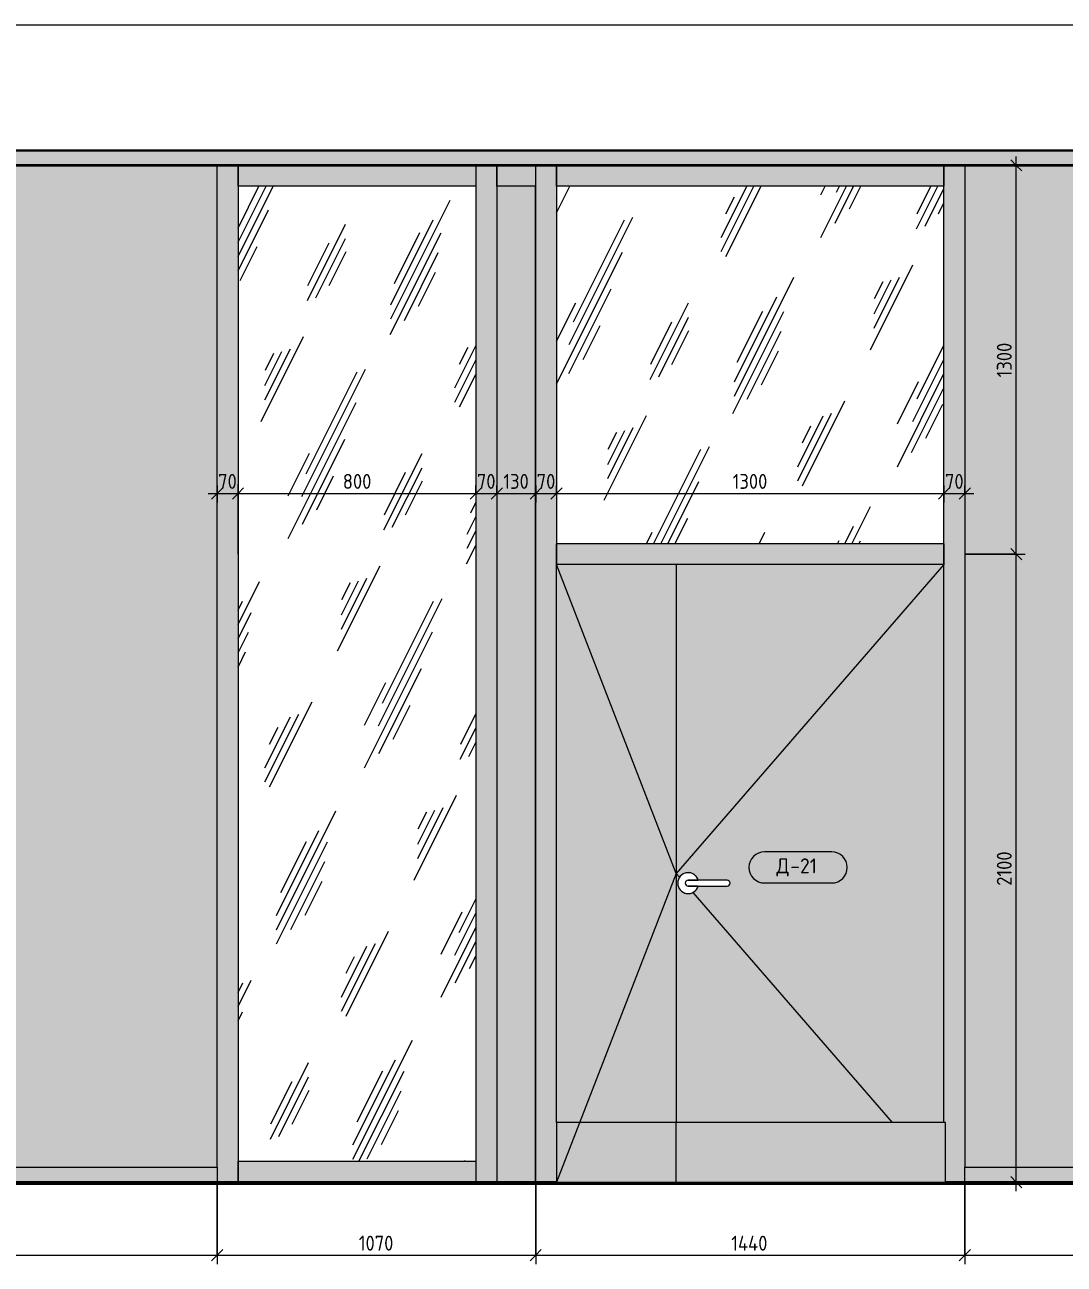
# Model space of a CAD drawing. Header units: millimetres. Extents: x 35124 to 170704, y -1987 to 12522.
# Drawn here: x 135715 to 139190, y 8126 to 12270 of the extents above; entities that cross this region are included whole.
import ezdxf

# ---------------------------------------------------------------- set-up
doc = ezdxf.new("R2010")
doc.units = ezdxf.units.MM
for name, color, linetype, lineweight in [('A-ANNO-DIMS', 7, 'Continuous', 9), ('A-ANNO-DIMS-25', 7, 'Continuous', 9), ('A-DETL', 7, 'Continuous', 9), ('A-DOOR', 7, 'Continuous', 9), ('A-DOOR-IDEN', 7, 'Continuous', 9), ('A-FLOR', 7, 'Continuous', 9), ('A-GENM', 7, 'Continuous', 9), ('A-GLAZ-CURT', 7, 'Continuous', 9), ('A-GLAZ-CWMG', 7, 'Continuous', 9), ('A-WALL-PATT', 7, 'Continuous', 9), ('I-WALL', 7, 'Continuous', 9)]:
    doc.layers.add(name, color=color, linetype=linetype, lineweight=lineweight)
for name, color, linetype, lineweight, true_color in [('A-CLNG-1', 7, 'Continuous', 9, 0x787878), ('A-CLNG-FNSH-1', 7, 'Continuous', 30, 0x3c3c3c), ('A-DETL-GENF-1', 7, 'Continuous', 9, 0xffffff), ('A-FLOR-1', 7, 'Continuous', 9, 0x787878), ('A-FLOR-FNSH-1', 7, 'Continuous', 30, 0x3c3c3c)]:
    doc.layers.add(name, color=color, linetype=linetype, lineweight=lineweight, true_color=true_color)
doc.styles.add('GOST Common_1', font='GOST_Common.ttf', dxfattribs={"height": 50})
doc.styles.add('ISOCPEUR_2', font='isocpeur.ttf', dxfattribs={"width": 0.9, "height": 50})
doc.dimstyles.new('ISO-2_0_0_9К_Средний_округл2', dxfattribs={"dimscale": 304.8, "dimtxt": 49.799059, "dimasz": 0.123031, "dimexe": 0.098425, "dimexo": 0, "dimgap": 0, "dimtad": 1, "dimdec": 0, "dimrnd": 10, "dimzin": 0, "dimdsep": 46, "dimtxsty": 'ISOCPEUR_2', "dimblk1": 'OBLIQUE', "dimblk2": 'OBLIQUE', "dimsah": 1, "dimcen": 0.09, "dimdle": 0.098425, "dimazin": 0, "dimtfac": 1, "dimtdec": 4, "dimtix": 1, "dimtmove": 0, "dimatfit": 3, "dimfxl": 1, "dimtvp": 1, "dimtolj": 1, "dimtzin": 0, "dimarcsym": 2})
pattern_1 = [(63.435, (63.5, 31.75), (-255.583, 766.7475), [317.5, -190.5, 317.5, -190.5, -403.903]), (63.435, (63.5, 31.75), (-255.583, 766.7475), [-1016, 127, -276.903]), (63.435, (47.6, 47.6), (-255.583, 766.7475), [254, -317.5, 190.5, -190.5, -467.403]), (63.435, (47.6, 47.6), (-255.583, 766.7475), [-952.5, 222.25, -245.153]), (63.435, (47.6, 95.25), (-255.583, 766.7475), [190.5, -381, 127, -190.5, -530.903]), (63.435, (47.6, 95.25), (-255.583, 766.7475), [-889, 285.75, -245.153]), (63.435, (95.25, 47.6), (-255.583, 766.7475), [190.5, -381, 158.75, -6404.653]), (63.435, (142.9, 95.25), (-255.583, 766.7475), [95.25, -476.25, 63.5, -6499.903]), (63.435, (63.5, 174.6), (-255.583, 766.7475), [63.5, -476.25, 63.5, -254, -562.653]), (63.435, (63.5, 174.6), (-255.583, 766.7475), [-857.25, 158.75, -403.903]), (63.435, (349.25, 127), (-255.583, 766.7475), [317.5, -476.25, 381, -251.503]), (63.435, (349.25, 79.4), (-255.583, 766.7475), [444.5, -317.5, 476.25, -188.003]), (63.435, (381, 95.25), (-255.583, 766.7475), [508, -254, 381, -276.903]), (63.435, (428.6, 142.9), (-255.583, 766.7475), [317.5, -444.5, 254, -403.903]), (63.435, (381, 238.1), (-255.583, 766.7475), [158.75, -635, 190.5, -435.653]), (63.435, (476.25, 190.5), (-255.583, 766.7475), [127, -635, 127, -530.903])]

# ---------------------------------------------------------------- blocks, each defined once
blk = doc.blocks.new('Плинтус - Плинтус темный _ст_школа_-33411168-Развертка 3_19-3')
at = {"layer": 'A-GENM'}
blk.add_hatch(color=256, dxfattribs=at).paths.add_polyline_path([(-60470, 8400), (-60470, 8450), (-65910, 8450), (-65910, 8400), (-60554.3, 8400)])
for p, q in [((-65910, 8450), (-60470, 8450)), ((-65910, 8400), (-65910, 8450)), ((-60470, 8450), (-60470, 8400))]:
    blk.add_line(p, q, dxfattribs=at)
blk = doc.blocks.new('Плинтус - Плинтус темный _ст_школа_-33411100-Развертка 3_19-3')
at = {"layer": 'A-GENM'}
blk.add_hatch(color=256, dxfattribs=at).paths.add_polyline_path([(-51369.3, 8400), (-50860, 8400), (-50860, 8450), (-57970, 8450), (-57970, 8400), (-51943.3, 8400)])
for p, q in [((-57970, 8450), (-50860, 8450)), ((-57970, 8400), (-57970, 8450))]:
    blk.add_line(p, q, dxfattribs=at)
blk = doc.blocks.new('Прямоугольный импост - 50 x 70 мм-31700031-Развертка 3_19-3')
at = {"layer": 'A-GLAZ-CWMG'}
blk.add_hatch(color=256, dxfattribs=at).paths.add_polyline_path([(-42130, 8400), (-42060, 8400), (-42060, 10500), (-42130, 10500), (-42130, 8450)])
blk.add_line((-42060, 10500), (-42060, 8400), dxfattribs=at)
blk = doc.blocks.new('Дверь_Витражная_остекление_ - ДВН_ДАО_Главный вход_1200 в свету-V16-Развертка 3_19-3')
at = {"layer": 'A-DOOR'}
blk.add_hatch(color=256, dxfattribs=at).paths.add_polyline_path([(-58969.6, 8600), (-58935, 8600), (-58935, 10465), (-59335, 10465), (-59335, 8600), (-59011.2, 8600)])
h = blk.add_hatch(color=256, dxfattribs=at)
h.paths.add_polyline_path([(-58935, 8600), (-58040, 8600), (-58040, 10465), (-58935, 10465), (-58935, 9363.4)])
h.paths.add_polyline_path([(-58895, 9365), (-58904.5, 9366.3), (-58912.8, 9369.9), (-58919.9, 9375.4), (-58925.4, 9382.7), (-58928.8, 9391), (-58930, 9400), (-58928.8, 9409.1), (-58925.3, 9417.5), (-58919.7, 9424.7), (-58912.5, 9430.3), (-58903.9, 9433.8), (-58895, 9435), (-58885.9, 9433.8), (-58877.5, 9430.3), (-58869.7, 9424), (-58864.7, 9417.5), (-58861.5, 9410), (-58763.6, 9409.8), (-58761.4, 9409.2), (-58759.7, 9408.4), (-58757.7, 9406.7), (-58756.3, 9405), (-58755.3, 9402.6), (-58755, 9400), (-58755.3, 9397.4), (-58756.9, 9394.3), (-58757.9, 9392.9), (-58760.5, 9391.1), (-58762.4, 9390.3), (-58766.1, 9390), (-58861.5, 9390), (-58865.1, 9381.7), (-58870.8, 9374.7), (-58878.1, 9369.3), (-58886.5, 9366), (-58895, 9365)])
for p, q in [((-59335, 8600), (-59335, 10465)), ((-58935, 10465), (-59335, 10465)), ((-58040, 10465), (-58935, 9432.5)), ((-58935, 10465), (-58935, 8600)), ((-58935, 9432.5), (-58923.8, 9419.5)), ((-58765, 9410), (-58895, 9410)), ((-58895, 9410), (-58861.5, 9410)), ((-58780, 9410), (-58880, 9410)), ((-58895, 9390), (-58765, 9390)), ((-58861.5, 9390), (-58895, 9390)), ((-58880, 9390), (-58780, 9390)), ((-58879.7, 9368.7), (-58213.4, 8600))]:
    blk.add_line(p, q, dxfattribs=at)
at = {"layer": 'A-DOOR', "flags": 128}
for points in [[(-58880, 9410), (-58880.6, 9410), (-58881.2, 9410), (-58881.8, 9410), (-58882.4, 9410), (-58883, 9410), (-58883.6, 9410), (-58884.1, 9410), (-58884.7, 9410), (-58885.3, 9410), (-58885.8, 9410), (-58886.4, 9410), (-58886.9, 9410), (-58887.5, 9410), (-58888, 9410), (-58888.5, 9410), (-58889, 9410), (-58889.4, 9410), (-58889.9, 9410), (-58890.3, 9410), (-58890.8, 9410), (-58891.2, 9410), (-58891.6, 9410), (-58891.9, 9410), (-58892.3, 9410), (-58892.6, 9410), (-58892.9, 9410), (-58893.2, 9410), (-58893.5, 9410), (-58893.8, 9410), (-58894, 9410), (-58894.2, 9410), (-58894.4, 9410), (-58894.5, 9410), (-58894.7, 9410), (-58894.8, 9410), (-58894.9, 9410), (-58894.9, 9410), (-58895, 9410), (-58895, 9410)], [(-58765, 9410), (-58765, 9410), (-58765.1, 9410), (-58765.2, 9410), (-58765.3, 9410), (-58765.4, 9410), (-58765.6, 9410), (-58765.8, 9410), (-58766, 9410), (-58766.2, 9410), (-58766.4, 9410), (-58766.7, 9410), (-58767, 9410), (-58767.3, 9410), (-58767.6, 9410), (-58768, 9410), (-58768.3, 9410), (-58768.7, 9410), (-58769.1, 9410), (-58769.5, 9410), (-58770, 9410), (-58770.4, 9410), (-58770.9, 9410), (-58771.4, 9410), (-58771.9, 9410), (-58772.4, 9410), (-58772.9, 9410), (-58773.5, 9410), (-58774, 9410), (-58774.6, 9410), (-58775.1, 9410), (-58775.7, 9410), (-58776.3, 9410), (-58776.9, 9410), (-58777.5, 9410), (-58778, 9410), (-58778.6, 9410), (-58779.2, 9410), (-58779.8, 9410), (-58780, 9410)], [(-58895, 9390), (-58895, 9390), (-58894.9, 9390), (-58894.8, 9390), (-58894.7, 9390), (-58894.6, 9390), (-58894.4, 9390), (-58894.2, 9390), (-58894, 9390), (-58893.8, 9390), (-58893.6, 9390), (-58893.3, 9390), (-58893, 9390), (-58892.7, 9390), (-58892.4, 9390), (-58892, 9390), (-58891.7, 9390), (-58891.3, 9390), (-58890.9, 9390), (-58890.5, 9390), (-58890, 9390), (-58889.6, 9390), (-58889.1, 9390), (-58888.6, 9390), (-58888.1, 9390), (-58887.6, 9390), (-58887.1, 9390), (-58886.5, 9390), (-58886, 9390), (-58885.4, 9390), (-58884.9, 9390), (-58884.3, 9390), (-58883.7, 9390), (-58883.1, 9390), (-58882.5, 9390), (-58882, 9390), (-58881.4, 9390), (-58880.8, 9390), (-58880.2, 9390), (-58880, 9390)], [(-58780, 9390), (-58779.4, 9390), (-58778.8, 9390), (-58778.2, 9390), (-58777.6, 9390), (-58777, 9390), (-58776.4, 9390), (-58775.9, 9390), (-58775.3, 9390), (-58774.7, 9390), (-58774.2, 9390), (-58773.6, 9390), (-58773.1, 9390), (-58772.5, 9390), (-58772, 9390), (-58771.5, 9390), (-58771, 9390), (-58770.6, 9390), (-58770.1, 9390), (-58769.7, 9390), (-58769.2, 9390), (-58768.8, 9390), (-58768.4, 9390), (-58768.1, 9390), (-58767.7, 9390), (-58767.4, 9390), (-58767.1, 9390), (-58766.8, 9390), (-58766.5, 9390), (-58766.2, 9390), (-58766, 9390), (-58765.8, 9390), (-58765.6, 9390), (-58765.5, 9390), (-58765.3, 9390), (-58765.2, 9390), (-58765.1, 9390), (-58765.1, 9390), (-58765, 9390), (-58765, 9390)]]:
    blk.add_lwpolyline(points, dxfattribs=at)
at = {"layer": 'A-DOOR'}
for centre, radius, start, end in [((-58895, 9400), 35, 16.6015, 180), ((-58895, 9400), 35, 120, 120.6357), ((-58895, 9400), 10, 90, 270), ((-58895, 9400), 10, 90, 270), ((-58895, 9400), 35, 98.5767, 105), ((-58895, 9400), 35, 83.5447, 90), ((-58895, 9400), 35, 68.5405, 75.5121), ((-58895, 9400), 35, 53.5543, 60.5852), ((-58895, 9400), 35, 38.9275, 45.6582), ((-58895, 9400), 35, 23.6155, 30.7312), ((-58765, 9400), 10, 270, 90), ((-58895, 9400), 35, 180, 343.3985), ((-58895, 9400), 35, 239.3643, 240), ((-58895, 9400), 35, 255, 261.4233), ((-58895, 9400), 35, 284.4879, 291.4595), ((-58895, 9400), 35, 299.4148, 306.4457), ((-58895, 9400), 35, 314.3418, 321.0725), ((-58895, 9400), 35, 329.2688, 336.3845), ((-58895, 9400), 35, 270, 276.4553)]:
    blk.add_arc(centre, radius, start, end, dxfattribs=at)
blk = doc.blocks.new('Прямоугольный импост - 50 x 70 мм-31720913-Развертка 3_19-3')
at = {"layer": 'A-GLAZ-CWMG'}
blk.add_hatch(color=256, dxfattribs=at).paths.add_polyline_path([(-42007.1, 11730), (-41265, 11730), (-41265, 11800), (-42060, 11800), (-42060, 11730), (-42016.8, 11730)])
for p, q in [((-42060, 11730), (-42060, 11800)), ((-41265, 11800), (-41265, 11730)), ((-41265, 11730), (-42060, 11730))]:
    blk.add_line(p, q, dxfattribs=at)
blk = doc.blocks.new('Системная панель - Стемалит - 40мм-32257327-Развертка 3_19-3')
at = {"layer": 'A-GLAZ-CURT'}
blk.add_hatch(color=256, dxfattribs=at).paths.add_polyline_path([(-41065.1, 8402), (-41065, 8402), (-41065, 11730), (-41195, 11730), (-41195, 8402), (-41074.3, 8402)])
for p, q in [((-41065, 11730), (-41195, 11730)), ((-41195, 11730), (-41195, 10500)), ((-41065, 10500), (-41065, 11730)), ((-41195, 10500), (-41195, 8402)), ((-41065, 8402), (-41065, 10500))]:
    blk.add_line(p, q, dxfattribs=at)
blk = doc.blocks.new('Прямоугольный импост - 50 x 70 мм-31701710-Развертка 3_19-3')
at = {"layer": 'A-GLAZ-CWMG'}
blk.add_hatch(color=256, dxfattribs=at).paths.add_polyline_path([(-39700, 11730), (-39700, 11800), (-40995, 11800), (-40995, 11730), (-39714.7, 11730)])
for p, q in [((-40995, 11730), (-40995, 11800)), ((-39700, 11800), (-39700, 11730)), ((-39700, 11730), (-40995, 11730))]:
    blk.add_line(p, q, dxfattribs=at)
blk = doc.blocks.new('Прямоугольный импост - 50 x 70 мм-31687886-Развертка 3_19-3')
at = {"layer": 'A-GLAZ-CWMG'}
blk.add_hatch(color=256, dxfattribs=at).paths.add_polyline_path([(-41065, 8402), (-40995, 8402), (-40995, 10500), (-41065, 10500), (-41065, 8403.5)])
for p, q in [((-41065, 10500), (-41065, 8402)), ((-40995, 10500), (-40995, 10465))]:
    blk.add_line(p, q, dxfattribs=at)
blk = doc.blocks.new('Системная панель - Стекло - 40мм-V17-Развертка 3_19-3')
at = {"layer": 'A-GLAZ-CURT'}
h = blk.add_hatch(dxfattribs=at)
h.set_pattern_fill('FP_21', color=256, style=0, pattern_type=2)
h.set_pattern_definition(pattern_1)
h.paths.add_polyline_path([(-58040, 10535), (-58040, 11730), (-59335, 11730), (-59335, 10535), (-58935, 10535)])
blk = doc.blocks.new('Прямоугольный импост - 50 x 70 мм-31701779-Развертка 3_19-3')
at = {"layer": 'A-GLAZ-CWMG'}
blk.add_hatch(color=256, dxfattribs=at).paths.add_polyline_path([(-39630, 8400), (-39630, 10500), (-39700, 10500), (-39700, 8600), (-39695, 8600), (-39695, 8400)])
blk.add_line((-39700, 8600), (-39700, 10500), dxfattribs=at)
blk = doc.blocks.new('Прямоугольный импост - 50 x 70 мм-31693698-Развертка 3_19-3')
at = {"layer": 'A-GLAZ-CWMG'}
blk.add_hatch(color=256, dxfattribs=at).paths.add_polyline_path([(-40995, 10465), (-39700, 10465), (-39700, 10535), (-40995, 10535), (-40995, 10500)])
for p, q in [((-40995, 10465), (-40995, 10535)), ((-39700, 10535), (-40995, 10535)), ((-39700, 10535), (-39700, 10465)), ((-39700, 10465), (-40595, 10465))]:
    blk.add_line(p, q, dxfattribs=at)
blk = doc.blocks.new('Прямоугольный импост - 50 x 70 мм-32257329-Развертка 3_19-3')
at = {"layer": 'A-GLAZ-CWMG'}
blk.add_hatch(color=256, dxfattribs=at).paths.add_polyline_path([(-42060, 10500), (-42060, 11800), (-42130, 11800), (-42130, 10500)])
blk.add_line((-42060, 11800), (-42060, 10500), dxfattribs=at)
blk = doc.blocks.new('Прямоугольный импост - 50 x 70 мм-32257330-Развертка 3_19-3')
at = {"layer": 'A-GLAZ-CWMG'}
blk.add_hatch(color=256, dxfattribs=at).paths.add_polyline_path([(-39700, 10500), (-39630, 10500), (-39630, 11800), (-39700, 11800), (-39700, 10535)])
blk.add_line((-39700, 10500), (-39700, 11800), dxfattribs=at)
blk = doc.blocks.new('Прямоугольный импост - 50 x 70 мм-32257325-Развертка 3_19-3')
at = {"layer": 'A-GLAZ-CWMG'}
blk.add_hatch(color=256, dxfattribs=at).paths.add_polyline_path([(-40995, 10500), (-40995, 11800), (-41065, 11800), (-41065, 10500), (-41036.1, 10500)])
for p, q in [((-41065, 11800), (-41065, 10500)), ((-40995, 11800), (-40995, 10500))]:
    blk.add_line(p, q, dxfattribs=at)
blk = doc.blocks.new('Системная панель - Стекло - 40мм-V18-Развертка 3_19-3')
at = {"layer": 'A-GLAZ-CURT'}
h = blk.add_hatch(dxfattribs=at)
h.set_pattern_fill('FP_21', color=256, style=0, pattern_type=2)
h.set_pattern_definition(pattern_1)
h.paths.add_polyline_path([(-60400, 8470), (-59605, 8470), (-59605, 11730), (-60400, 11730), (-60400, 10332.4)])
blk = doc.blocks.new('Прямоугольный импост - 50 x 70 мм-31701712-Развертка 3_19-3')
at = {"layer": 'A-GLAZ-CWMG'}
blk.add_hatch(color=256, dxfattribs=at).paths.add_polyline_path([(-41195, 11730), (-41065, 11730), (-41065, 11800), (-41195, 11800)])
for p, q in [((-41195, 11730), (-41195, 11800)), ((-41065, 11800), (-41065, 11730)), ((-41065, 11730), (-41195, 11730))]:
    blk.add_line(p, q, dxfattribs=at)
blk = doc.blocks.new('Прямоугольный импост - 50 x 70 мм-31702100-Развертка 3_19-3')
at = {"layer": 'A-GLAZ-CWMG'}
blk.add_hatch(color=256, dxfattribs=at).paths.add_polyline_path([(-41265, 8400), (-41224.2, 8400), (-41224.2, 8402), (-41195, 8402), (-41195, 10500), (-41265, 10500), (-41265, 8402)])
for p, q in [((-41265, 10500), (-41265, 8400)), ((-41195, 10500), (-41195, 8402))]:
    blk.add_line(p, q, dxfattribs=at)
blk = doc.blocks.new('Прямоугольный импост - 50 x 70 мм-32257326-Развертка 3_19-3')
at = {"layer": 'A-GLAZ-CWMG'}
blk.add_hatch(color=256, dxfattribs=at).paths.add_polyline_path([(-41195, 10500), (-41195, 11800), (-41265, 11800), (-41265, 10500)])
for p, q in [((-41265, 11800), (-41265, 10500)), ((-41195, 11800), (-41195, 10500))]:
    blk.add_line(p, q, dxfattribs=at)
blk = doc.blocks.new('Прямоугольный импост - 50 x 70 мм-31720914-Развертка 3_19-3')
at = {"layer": 'A-GLAZ-CWMG'}
blk.add_hatch(color=256, dxfattribs=at).paths.add_polyline_path([(-42060, 8400), (-41265, 8400), (-41265, 8470), (-42060, 8470), (-42060, 8406.5)])
for p, q in [((-42060, 8400), (-42060, 8470)), ((-42060, 8470), (-41265, 8470)), ((-41265, 8470), (-41265, 8400))]:
    blk.add_line(p, q, dxfattribs=at)
blk = doc.blocks.new('DIMBLOCK69-Развертка 3_19-3')
at = {"layer": 'A-ANNO-DIMS-25'}
for p, q in [((131548.3, 8400), (131548.3, 8125.8)), ((131548.3, 8155.8), (131548.3, 8400)), ((136358.3, 8400), (136358.3, 8125.8)), ((136358.3, 8155.8), (136358.3, 8400)), ((131548.3, 8155.8), (136358.3, 8155.8))]:
    blk.add_line(p, q, dxfattribs=at)
at = {"layer": 'A-ANNO-DIMS-25', "lineweight": 20}
for p, q in [((131548.3, 8155.8), (131567, 8174.6)), ((136358.3, 8155.8), (136377, 8174.6)), ((131548.3, 8155.8), (131529.5, 8137.1)), ((136358.3, 8155.8), (136339.5, 8137.1))]:
    blk.add_line(p, q, dxfattribs=at)
at = {"layer": 'A-ANNO-DIMS-25', "color": 0, "insert": (133892, 8221.1), "char_height": 50, "width": 147.099, "attachment_point": 1, "line_spacing_factor": 1.149209, "style": 'ISOCPEUR_2'}
blk.add_mtext('4810', dxfattribs=at)
blk = doc.blocks.new('_Oblique')
at = {"color": 0, "linetype": 'ByBlock', "lineweight": -2}
blk.add_line((-0.5, -0.5), (0.5, 0.5), dxfattribs=at)
blk = doc.blocks.new('DIMBLOCK70-Развертка 3_19-3')
at = {"layer": 'A-ANNO-DIMS-25'}
for p, q in [((136358.3, 8400), (136358.3, 8125.8)), ((136358.3, 8155.8), (136358.3, 8400)), ((137423.3, 8400), (137423.3, 8125.8)), ((137423.3, 8155.8), (137423.3, 8400)), ((136358.3, 8155.8), (137423.3, 8155.8))]:
    blk.add_line(p, q, dxfattribs=at)
at = {"layer": 'A-ANNO-DIMS-25', "lineweight": 20}
for p, q in [((136358.3, 8155.8), (136377, 8174.6)), ((137423.3, 8155.8), (137442, 8174.6)), ((136358.3, 8155.8), (136339.5, 8137.1)), ((137423.3, 8155.8), (137404.5, 8137.1))]:
    blk.add_line(p, q, dxfattribs=at)
at = {"layer": 'A-ANNO-DIMS-25', "color": 0, "insert": (136831.9, 8221.1), "char_height": 50, "width": 141.353, "attachment_point": 1, "line_spacing_factor": 1.149209, "style": 'ISOCPEUR_2'}
blk.add_mtext('1070', dxfattribs=at)
blk = doc.blocks.new('DIMBLOCK71-Развертка 3_19-3')
at = {"layer": 'A-ANNO-DIMS-25'}
for p, q in [((137423.3, 8400), (137423.3, 8125.8)), ((137423.3, 8155.8), (137423.3, 8400)), ((138858.3, 8400), (138858.3, 8125.8)), ((138858.3, 8155.8), (138858.3, 8400)), ((137423.3, 8155.8), (138858.3, 8155.8))]:
    blk.add_line(p, q, dxfattribs=at)
at = {"layer": 'A-ANNO-DIMS-25', "lineweight": 20}
for p, q in [((137423.3, 8155.8), (137442, 8174.6)), ((138858.3, 8155.8), (138877, 8174.6)), ((137423.3, 8155.8), (137404.5, 8137.1)), ((138858.3, 8155.8), (138839.5, 8137.1))]:
    blk.add_line(p, q, dxfattribs=at)
at = {"layer": 'A-ANNO-DIMS-25', "color": 0, "insert": (138077.1, 8221.1), "char_height": 50, "width": 152.845, "attachment_point": 1, "line_spacing_factor": 1.149209, "style": 'ISOCPEUR_2'}
blk.add_mtext('1440', dxfattribs=at)
blk = doc.blocks.new('DIMBLOCK72-Развертка 3_19-3')
at = {"layer": 'A-ANNO-DIMS-25'}
for p, q in [((138858.3, 8400), (138858.3, 8125.8)), ((138858.3, 8155.8), (138858.3, 8400)), ((145968.3, 8400), (145968.3, 8125.8)), ((145968.3, 8155.8), (145968.3, 8400)), ((138858.3, 8155.8), (145968.3, 8155.8))]:
    blk.add_line(p, q, dxfattribs=at)
at = {"layer": 'A-ANNO-DIMS-25', "lineweight": 20}
for p, q in [((138858.3, 8155.8), (138877, 8174.6)), ((145968.3, 8155.8), (145987, 8174.6)), ((138858.3, 8155.8), (138839.5, 8137.1)), ((145968.3, 8155.8), (145949.5, 8137.1))]:
    blk.add_line(p, q, dxfattribs=at)
at = {"layer": 'A-ANNO-DIMS-25', "color": 0, "insert": (142358.7, 8221.1), "char_height": 50, "width": 131.01, "attachment_point": 1, "line_spacing_factor": 1.149209, "style": 'ISOCPEUR_2'}
blk.add_mtext('7110', dxfattribs=at)
blk = doc.blocks.new('М_двери - Типоразмер_рамка-25223575-Развертка 3_19-3')
at = {"layer": 'A-DOOR-IDEN'}
for p, q in [((-66286.1, 9647), (-66510.9, 9647)), ((-66510.9, 9543), (-66286.1, 9543))]:
    blk.add_line(p, q, dxfattribs=at)
for centre, start, end in [((-66510.9, 9595), 90, 270), ((-66286.1, 9595), 270, 90)]:
    blk.add_arc(centre, 52, start, end, dxfattribs=at)
blk = doc.blocks.new('DIMBLOCK119-Развертка 3_19-3')
at = {"layer": 'A-ANNO-DIMS-25'}
for p, q in [((136328.3, 10702.9), (136428.3, 10702.9)), ((136358.3, 10729.4), (136358.3, 10672.9)), ((136358.3, 10702.9), (136358.3, 10729.4)), ((136428.3, 10500), (136428.3, 10732.9)), ((136428.3, 10702.9), (136428.3, 10500))]:
    blk.add_line(p, q, dxfattribs=at)
at = {"layer": 'A-ANNO-DIMS-25', "lineweight": 20}
for p, q in [((136358.3, 10702.9), (136339.5, 10684.1)), ((136358.3, 10702.9), (136377, 10721.6)), ((136428.3, 10702.9), (136409.5, 10684.1)), ((136428.3, 10702.9), (136447, 10721.6))]:
    blk.add_line(p, q, dxfattribs=at)
at = {"layer": 'A-ANNO-DIMS-25', "color": 0, "insert": (136361.7, 10768.2), "char_height": 50, "width": 75.848, "attachment_point": 1, "line_spacing_factor": 1.149209, "style": 'ISOCPEUR_2'}
blk.add_mtext('70', dxfattribs=at)
blk = doc.blocks.new('DIMBLOCK120-Развертка 3_19-3')
at = {"layer": 'A-ANNO-DIMS-25', "lineweight": 20}
for p, q in [((136428.3, 10702.9), (136409.5, 10684.1)), ((136428.3, 10702.9), (136447, 10721.6)), ((137223.3, 10702.9), (137204.5, 10684.1)), ((137223.3, 10702.9), (137242, 10721.6))]:
    blk.add_line(p, q, dxfattribs=at)
at = {"layer": 'A-ANNO-DIMS-25'}
for p, q in [((136428.3, 10500), (136428.3, 10732.9)), ((136428.3, 10702.9), (137223.3, 10702.9)), ((136428.3, 10702.9), (136428.3, 10500)), ((137223.3, 10729.4), (137223.3, 10672.9)), ((137223.3, 10702.9), (137223.3, 10729.4))]:
    blk.add_line(p, q, dxfattribs=at)
at = {"layer": 'A-ANNO-DIMS-25', "color": 0, "insert": (136778.4, 10768.2), "char_height": 50, "width": 113.772, "attachment_point": 1, "line_spacing_factor": 1.149209, "style": 'ISOCPEUR_2'}
blk.add_mtext('800', dxfattribs=at)
blk = doc.blocks.new('DIMBLOCK121-Развертка 3_19-3')
at = {"layer": 'A-ANNO-DIMS-25', "lineweight": 20}
for p, q in [((137223.3, 10702.9), (137204.5, 10684.1)), ((137223.3, 10702.9), (137242, 10721.6)), ((137293.3, 10702.9), (137274.5, 10684.1)), ((137293.3, 10702.9), (137312, 10721.6))]:
    blk.add_line(p, q, dxfattribs=at)
at = {"layer": 'A-ANNO-DIMS-25'}
for p, q in [((137223.3, 10729.4), (137223.3, 10672.9)), ((137223.3, 10702.9), (137223.3, 10729.4)), ((137223.3, 10702.9), (137293.3, 10702.9)), ((137293.3, 10729.4), (137293.3, 10672.9)), ((137293.3, 10702.9), (137293.3, 10729.4))]:
    blk.add_line(p, q, dxfattribs=at)
at = {"layer": 'A-ANNO-DIMS-25', "color": 0, "insert": (137226.7, 10768.2), "char_height": 50, "width": 75.848, "attachment_point": 1, "line_spacing_factor": 1.149209, "style": 'ISOCPEUR_2'}
blk.add_mtext('70', dxfattribs=at)
blk = doc.blocks.new('DIMBLOCK122-Развертка 3_19-3')
at = {"layer": 'A-ANNO-DIMS-25', "lineweight": 20}
for p, q in [((137293.3, 10702.9), (137274.5, 10684.1)), ((137293.3, 10702.9), (137312, 10721.6)), ((137423.3, 10702.9), (137404.5, 10684.1)), ((137423.3, 10702.9), (137442, 10721.6))]:
    blk.add_line(p, q, dxfattribs=at)
at = {"layer": 'A-ANNO-DIMS-25'}
for p, q in [((137293.3, 10729.4), (137293.3, 10672.9)), ((137293.3, 10702.9), (137293.3, 10729.4)), ((137293.3, 10702.9), (137423.3, 10702.9)), ((137423.3, 10729.4), (137423.3, 10672.9)), ((137423.3, 10702.9), (137423.3, 10729.4))]:
    blk.add_line(p, q, dxfattribs=at)
at = {"layer": 'A-ANNO-DIMS-25', "color": 0, "insert": (137315.2, 10768.2), "char_height": 50, "width": 103.429, "attachment_point": 1, "line_spacing_factor": 1.149209, "style": 'ISOCPEUR_2'}
blk.add_mtext('130', dxfattribs=at)
blk = doc.blocks.new('DIMBLOCK123-Развертка 3_19-3')
at = {"layer": 'A-ANNO-DIMS-25', "lineweight": 20}
for p, q in [((137423.3, 10702.9), (137404.5, 10684.1)), ((137423.3, 10702.9), (137442, 10721.6)), ((137493.3, 10702.9), (137474.5, 10684.1)), ((137493.3, 10702.9), (137512, 10721.6))]:
    blk.add_line(p, q, dxfattribs=at)
at = {"layer": 'A-ANNO-DIMS-25'}
for p, q in [((137423.3, 10729.4), (137423.3, 10672.9)), ((137423.3, 10702.9), (137423.3, 10729.4)), ((137423.3, 10702.9), (137493.3, 10702.9)), ((137493.3, 10729.4), (137493.3, 10672.9)), ((137493.3, 10702.9), (137493.3, 10729.4))]:
    blk.add_line(p, q, dxfattribs=at)
at = {"layer": 'A-ANNO-DIMS-25', "color": 0, "insert": (137426.7, 10768.2), "char_height": 50, "width": 75.848, "attachment_point": 1, "line_spacing_factor": 1.149209, "style": 'ISOCPEUR_2'}
blk.add_mtext('70', dxfattribs=at)
blk = doc.blocks.new('DIMBLOCK124-Развертка 3_19-3')
at = {"layer": 'A-ANNO-DIMS-25', "lineweight": 20}
for p, q in [((137493.3, 10702.9), (137474.5, 10684.1)), ((137493.3, 10702.9), (137512, 10721.6)), ((138788.3, 10702.9), (138769.5, 10684.1)), ((138788.3, 10702.9), (138807, 10721.6))]:
    blk.add_line(p, q, dxfattribs=at)
at = {"layer": 'A-ANNO-DIMS-25'}
for p, q in [((137493.3, 10729.4), (137493.3, 10672.9)), ((137493.3, 10702.9), (137493.3, 10729.4)), ((137493.3, 10702.9), (138788.3, 10702.9)), ((138788.3, 10729.4), (138788.3, 10672.9)), ((138788.3, 10702.9), (138788.3, 10729.4))]:
    blk.add_line(p, q, dxfattribs=at)
at = {"layer": 'A-ANNO-DIMS-25', "color": 0, "insert": (138081.9, 10768.2), "char_height": 50, "width": 141.353, "attachment_point": 1, "line_spacing_factor": 1.149209, "style": 'ISOCPEUR_2'}
blk.add_mtext('1300', dxfattribs=at)
blk = doc.blocks.new('DIMBLOCK125-Развертка 3_19-3')
at = {"layer": 'A-ANNO-DIMS-25', "lineweight": 20}
for p, q in [((138788.3, 10702.9), (138769.5, 10684.1)), ((138788.3, 10702.9), (138807, 10721.6)), ((138858.3, 10702.9), (138839.5, 10684.1)), ((138858.3, 10702.9), (138877, 10721.6))]:
    blk.add_line(p, q, dxfattribs=at)
at = {"layer": 'A-ANNO-DIMS-25'}
for p, q in [((138788.3, 10729.4), (138788.3, 10672.9)), ((138788.3, 10702.9), (138788.3, 10729.4)), ((138788.3, 10702.9), (138888.3, 10702.9)), ((138858.3, 10729.4), (138858.3, 10672.9)), ((138858.3, 10702.9), (138858.3, 10729.4))]:
    blk.add_line(p, q, dxfattribs=at)
at = {"layer": 'A-ANNO-DIMS-25', "color": 0, "insert": (138791.7, 10768.2), "char_height": 50, "width": 75.848, "attachment_point": 1, "line_spacing_factor": 1.149209, "style": 'ISOCPEUR_2'}
blk.add_mtext('70', dxfattribs=at)
blk = doc.blocks.new('DIMBLOCK126-Развертка 3_19-3')
at = {"layer": 'A-ANNO-DIMS-25'}
for p, q in [((138858.3, 10500), (139060.2, 10500)), ((139030.2, 10500), (138858.3, 10500)), ((139030.2, 8370), (139030.2, 10500)), ((138858.3, 8400), (139060.2, 8400)), ((139030.2, 8400), (138858.3, 8400))]:
    blk.add_line(p, q, dxfattribs=at)
at = {"layer": 'A-ANNO-DIMS-25', "lineweight": 20}
for p, q in [((139030.2, 10500), (139011.5, 10518.8)), ((139030.2, 10500), (139049, 10481.2)), ((139030.2, 8400), (139011.5, 8418.7)), ((139030.2, 8400), (139049, 8381.2))]:
    blk.add_line(p, q, dxfattribs=at)
at = {"layer": 'A-ANNO-DIMS-25', "color": 0, "insert": (138964.9, 9391.1), "char_height": 50, "width": 141.353, "attachment_point": 1, "rotation": 90, "line_spacing_factor": 1.149209, "style": 'ISOCPEUR_2'}
blk.add_mtext('2100', dxfattribs=at)
blk = doc.blocks.new('DIMBLOCK127-Развертка 3_19-3')
at = {"layer": 'A-ANNO-DIMS-25', "lineweight": 20}
for p, q in [((139030.2, 11800), (139011.5, 11818.8)), ((139030.2, 11800), (139049, 11781.2)), ((139030.2, 10500), (139011.5, 10518.8)), ((139030.2, 10500), (139049, 10481.2))]:
    blk.add_line(p, q, dxfattribs=at)
at = {"layer": 'A-ANNO-DIMS-25'}
for p, q in [((139030.2, 10500), (139030.2, 11830)), ((139003.7, 11800), (139060.2, 11800)), ((139030.2, 11800), (139003.7, 11800)), ((138858.3, 10500), (139060.2, 10500)), ((139030.2, 10500), (138858.3, 10500))]:
    blk.add_line(p, q, dxfattribs=at)
at = {"layer": 'A-ANNO-DIMS-25', "color": 0, "insert": (138964.9, 11091.1), "char_height": 50, "width": 141.353, "attachment_point": 1, "rotation": 90, "line_spacing_factor": 1.149209, "style": 'ISOCPEUR_2'}
blk.add_mtext('1300', dxfattribs=at)

msp = doc.modelspace()

# ---------------------------------------------------------------- hatches: boundary and pattern name
at = {"layer": 'A-CLNG-1'}
msp.add_hatch(color=256, dxfattribs=at).paths.add_polyline_path([(138858.2568, 11800), (158067.2569, 11800), (158067.2569, 11850), (121369.2568, 11850), (121369.2568, 11800), (137422.0699, 11800)])
at = {"layer": 'A-DETL-GENF-1'}
for points in [[(137756.5892, 8400), (137893.2568, 8400), (137893.2568, 8600), (137493.2568, 8600), (137493.2568, 8400), (137738.263, 8400)], [(138664.2452, 8400), (138793.2568, 8400), (138793.2568, 8600), (137893.2568, 8600), (137893.2568, 8400), (138570.2006, 8400)]]:
    msp.add_hatch(color=256, dxfattribs=at).paths.add_polyline_path(points)
at = {"layer": 'A-FLOR'}
msp.add_hatch(color=256, dxfattribs=at).paths.add_polyline_path([(137264.0954, 8400), (137493.2568, 8400), (137493.2568, 8402), (137264.0954, 8402)])
at = {"layer": 'A-FLOR-1'}
msp.add_hatch(color=256, dxfattribs=at).paths.add_polyline_path([(157801.3892, 8394.5043), (158088.2569, 8394.5043), (158088.2569, 8395), (121348.2406, 8395), (121348.2568, 8394.5043), (157788.2569, 8394.5043)])
at = {"layer": 'A-WALL-PATT'}
h = msp.add_hatch(color=256, dxfattribs=at)
h.paths.add_polyline_path([(124748.2568, 8400), (124748.2568, 8410), (124523.2568, 8410), (124523.2568, 8400), (124649.1162, 8400)])
h.paths.add_polyline_path([(157198.2568, 8400), (157468.2568, 8400), (157468.2568, 8402), (158067.2569, 8402), (158067.2569, 8410), (157198.2568, 8410)])
h.paths.add_polyline_path([(131681.4166, 8450), (136358.2568, 8450), (136358.2568, 11800), (122749.2568, 11800), (122749.2568, 8450), (123123.2568, 8450), (123123.2568, 10500), (124523.2568, 10500), (124523.2568, 8460), (124748.2568, 8460), (124748.2568, 10800), (127473.3654, 11791.8584), (131548.2568, 10699.9946), (131548.2568, 8450), (131602.1204, 8450)])
h.paths.add_polyline_path([(141978.7146, 8450), (145968.2567, 8450), (145968.2567, 11800), (138858.2568, 11800), (138858.2568, 8450), (141942.8344, 8450)])
h.paths.add_polyline_path([(154644.0299, 8450), (154698.2568, 8450), (154698.2568, 11800), (148468.2567, 11800), (148468.3215, 8450), (154635.075, 8450)])
h.paths.add_polyline_path([(158052.904, 8460), (158067.2569, 8460), (158067.2569, 11800), (157198.2568, 11800), (157198.2568, 8460), (158052.2569, 8460)])
h.paths.add_polyline_path([(132829.5472, 10600), (132718.2568, 10600), (132718.2568, 11000), (133918.2568, 11000), (133918.2568, 10600)])
h.paths.add_polyline_path([(151918.2567, 10600), (150718.2567, 10600), (150718.2567, 11000), (151918.2567, 11000)])
h.paths.add_polyline_path([(141718.2568, 10600), (141718.2568, 11000), (142918.2568, 11000), (142918.2568, 10600), (142014.5926, 10600)])

# ---------------------------------------------------------------- linework, layer by layer
at = {"layer": 'A-CLNG-FNSH-1'}
for p, q in [((158067.2569, 11850), (121369.2568, 11850)), ((158067.2569, 11801), (121369.2568, 11801)), ((121369.2568, 11800), (158067.2569, 11800))]:
    msp.add_line(p, q, dxfattribs=at)
at = {"layer": 'A-DETL'}
for p, q in [((137893.2568, 9432.5), (137493.2568, 10465)), ((137893.2568, 9432.5), (137493.2568, 8400)), ((137893.2568, 8600), (137493.2568, 8600)), ((137493.2568, 8600), (137493.2568, 8400)), ((138793.2568, 8600), (137893.2568, 8600)), ((137893.2568, 8400), (137893.2568, 8600)), ((138793.2568, 8400), (138793.2568, 8600)), ((137493.2568, 8400), (137893.2568, 8400)), ((137893.2568, 8400), (138793.2568, 8400))]:
    msp.add_line(p, q, dxfattribs=at)
at = {"layer": 'A-FLOR'}
for p, q in [((121348.2406, 12270), (158088.4219, 12270)), ((137264.0954, 8400), (137264.0954, 8402)), ((137264.0954, 8402), (137493.3535, 8402))]:
    msp.add_line(p, q, dxfattribs=at)
at = {"layer": 'A-FLOR-FNSH-1'}
for p, q in [((121348.2406, 8395), (158088.4219, 8395)), ((137493.2568, 8400), (121368.2568, 8400)), ((147103.2567, 8400), (138793.2568, 8400))]:
    msp.add_line(p, q, dxfattribs=at)
at = {"layer": 'I-WALL'}
for p, q in [((136358.2568, 8450), (136358.2568, 11800)), ((138858.2568, 11800), (138858.2568, 8450))]:
    msp.add_line(p, q, dxfattribs=at)

# ---------------------------------------------------------------- block references
at = {"layer": 'A-DOOR'}
msp.add_blockref('Дверь_Витражная_остекление_ - ДВН_ДАО_Главный вход_1200 в свету-V16-Развертка 3_19-3', (196828.2568, 0), dxfattribs=at)
at = {"layer": 'A-DOOR-IDEN'}
msp.add_blockref('М_двери - Типоразмер_рамка-25223575-Развертка 3_19-3', (204699.2568, -142.5), dxfattribs=at)
at = {"layer": 'A-GENM'}
for name in ['Плинтус - Плинтус темный _ст_школа_-33411168-Развертка 3_19-3', 'Плинтус - Плинтус темный _ст_школа_-33411100-Развертка 3_19-3']:
    msp.add_blockref(name, (196828.2568, 0), dxfattribs=at)
at = {"layer": 'A-GLAZ-CURT'}
for name, p in [('Системная панель - Стекло - 40мм-V18-Развертка 3_19-3', (196828.2568, 0)), ('Системная панель - Стемалит - 40мм-32257327-Развертка 3_19-3', (178488.2568, 0)), ('Системная панель - Стекло - 40мм-V17-Развертка 3_19-3', (196828.2568, 0))]:
    msp.add_blockref(name, p, dxfattribs=at)
at = {"layer": 'A-GLAZ-CWMG'}
for name in ['Прямоугольный импост - 50 x 70 мм-32257329-Развертка 3_19-3', 'Прямоугольный импост - 50 x 70 мм-31720913-Развертка 3_19-3', 'Прямоугольный импост - 50 x 70 мм-32257326-Развертка 3_19-3', 'Прямоугольный импост - 50 x 70 мм-31701712-Развертка 3_19-3', 'Прямоугольный импост - 50 x 70 мм-32257325-Развертка 3_19-3', 'Прямоугольный импост - 50 x 70 мм-31701710-Развертка 3_19-3', 'Прямоугольный импост - 50 x 70 мм-32257330-Развертка 3_19-3', 'Прямоугольный импост - 50 x 70 мм-31693698-Развертка 3_19-3', 'Прямоугольный импост - 50 x 70 мм-31700031-Развертка 3_19-3', 'Прямоугольный импост - 50 x 70 мм-31702100-Развертка 3_19-3', 'Прямоугольный импост - 50 x 70 мм-31687886-Развертка 3_19-3', 'Прямоугольный импост - 50 x 70 мм-31701779-Развертка 3_19-3', 'Прямоугольный импост - 50 x 70 мм-31720914-Развертка 3_19-3']:
    msp.add_blockref(name, (178488.2568, 0), dxfattribs=at)

# ---------------------------------------------------------------- texts
at = {"layer": 'A-DOOR-IDEN', "char_height": 50, "attachment_point": 1, "style": 'GOST Common_1'}
for s, insert, width in [('\\fGOST Common|b0|i0|c204|p34|;Д', (138228.1958, 9482.808), 56.118125), ('-21', (138274.4979, 9482.808), 118.248906)]:
    msp.add_mtext(s, dxfattribs=dict(at, insert=insert, width=width))

# ---------------------------------------------------------------- dimensions: what is measured, and where the dimension line sits
at = {"layer": 'A-ANNO-DIMS'}
for base, p1, p2, override, picture, middle in [((139030.2413, 11800), (138858.2568, 10500), (139003.7248, 11800), {"dimpost": '<>', "dimfxl": 1308.113506}, 'DIMBLOCK127-Развертка 3_19-3', (139005.2413, 11150)), ((139030.2413, 10500), (138858.2568, 8400), (138858.2568, 10500), {"dimpost": '<>', "dimfxl": 2100}, 'DIMBLOCK126-Развертка 3_19-3', (139005.2413, 9450))]:
    dim = msp.add_linear_dim(base=base, p1=p1, p2=p2, angle=90, dimstyle='ISO-2_0_0_9К_Средний_округл2', override=override, dxfattribs=at)
    dim.commit()
    dim.dimension.update_dxf_attribs({"geometry": picture, "text_midpoint": middle})
for base, p1, p2, override, picture, middle in [((136428.2568, 10702.8908), (136358.2568, 10729.4073), (136428.2568, 10500), {"dimpost": '<>', "dimfxl": 239.849326}, 'DIMBLOCK119-Развертка 3_19-3', (136393.2568, 10727.8908)), ((137223.2568, 10702.8908), (136428.2568, 10500), (137223.2568, 10729.4073), {"dimpost": '<>', "dimfxl": 827.437429}, 'DIMBLOCK120-Развертка 3_19-3', (136825.7568, 10727.8908)), ((137293.2568, 10702.8908), (137223.2568, 10729.4073), (137293.2568, 10729.4073), {"dimpost": '<>', "dimfxl": 70}, 'DIMBLOCK121-Развертка 3_19-3', (137258.2568, 10727.8908)), ((137423.2568, 10702.8908), (137293.2568, 10729.4073), (137423.2568, 10729.4073), {"dimpost": '<>', "dimfxl": 130}, 'DIMBLOCK122-Развертка 3_19-3', (137358.2568, 10727.8908)), ((137493.2568, 10702.8908), (137423.2568, 10729.4073), (137493.2568, 10729.4073), {"dimpost": '<>', "dimfxl": 70}, 'DIMBLOCK123-Развертка 3_19-3', (137458.2568, 10727.8908)), ((138788.2568, 10702.8908), (137493.2568, 10729.4073), (138788.2568, 10729.4073), {"dimpost": '<>', "dimfxl": 1295}, 'DIMBLOCK124-Развертка 3_19-3', (138140.7568, 10727.8908)), ((138858.2568, 10702.8908), (138788.2568, 10729.4073), (138858.2568, 10729.4073), {"dimpost": '<>', "dimfxl": 70}, 'DIMBLOCK125-Развертка 3_19-3', (138823.2568, 10727.8908)), ((136358.2568, 8155.8142), (131548.2568, 8400), (136358.2568, 8400), {"dimpost": '<>', "dimfxl": 4810.000012}, 'DIMBLOCK69-Развертка 3_19-3', (133953.2568, 8180.8142)), ((137423.2568, 8155.8142), (136358.2568, 8400), (137423.2568, 8400), {"dimpost": '<>', "dimfxl": 1065}, 'DIMBLOCK70-Развертка 3_19-3', (136890.7568, 8180.8142)), ((138858.2568, 8155.8142), (137423.2568, 8400), (138858.2568, 8400), {"dimpost": '<>', "dimfxl": 1435}, 'DIMBLOCK71-Развертка 3_19-3', (138140.7568, 8180.8142)), ((145968.2567, 8155.8142), (138858.2568, 8400), (145968.2567, 8400), {"dimpost": '<>', "dimfxl": 7109.999932}, 'DIMBLOCK72-Развертка 3_19-3', (142413.2568, 8180.8142))]:
    dim = msp.add_linear_dim(base=base, p1=p1, p2=p2, dimstyle='ISO-2_0_0_9К_Средний_округл2', override=override, dxfattribs=at)
    dim.commit()
    dim.dimension.update_dxf_attribs({"geometry": picture, "text_midpoint": middle})

doc.saveas('drawing.dxf')
